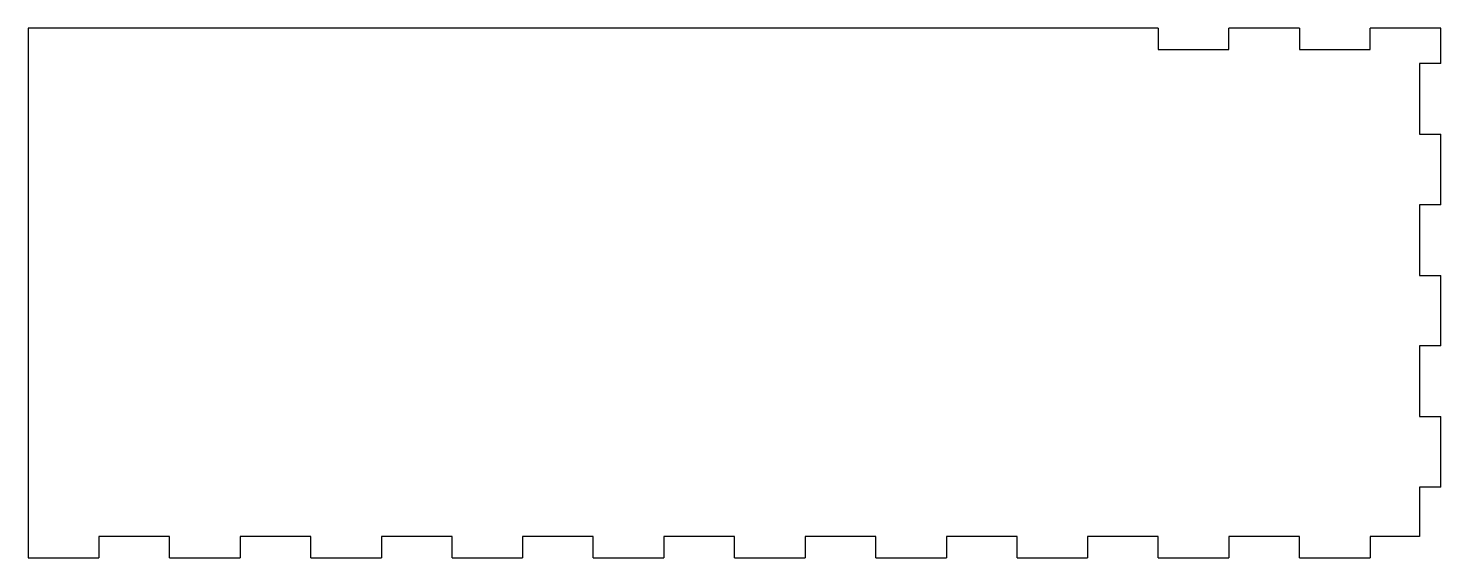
# Model space of a CAD drawing. Header units: millimetres. Extents: x 0 to 200, y 0 to 75.
import ezdxf

# ---------------------------------------------------------------- set-up
doc = ezdxf.new("R2010")
doc.units = ezdxf.units.MM

msp = doc.modelspace()

# ---------------------------------------------------------------- linework, layer by layer
at = {"color": 7, "linetype": 'Continuous', "lineweight": 25}
for p, q in [((0, 75), (0, 0)), ((160, 75), (0, 75)), ((160, 75), (160, 72)), ((170, 72), (170, 75)), ((180, 75), (170, 75)), ((180, 75), (180, 72)), ((190, 72), (190, 75)), ((200, 75), (190, 75)), ((200, 70), (200, 75)), ((160, 72), (170, 72)), ((180, 72), (190, 72)), ((200, 70), (197, 70)), ((197, 70), (197, 60)), ((197, 60), (200, 60)), ((200, 50), (200, 60)), ((200, 50), (197, 50)), ((197, 50), (197, 40)), ((197, 40), (200, 40)), ((200, 30), (200, 40)), ((200, 30), (197, 30)), ((197, 30), (197, 20)), ((197, 20), (200, 20)), ((200, 10), (200, 20)), ((200, 10), (197, 10)), ((197, 10), (197, 3)), ((20, 3), (10, 3)), ((10, 3), (10, 0)), ((20, 0), (20, 3)), ((40, 3), (30, 3)), ((30, 3), (30, 0)), ((40, 0), (40, 3)), ((60, 3), (50, 3)), ((50, 3), (50, 0)), ((60, 0), (60, 3)), ((80, 3), (70, 3)), ((70, 3), (70, 0)), ((80, 0), (80, 3)), ((100, 3), (90, 3)), ((90, 3), (90, 0)), ((100, 0), (100, 3)), ((120, 3), (110, 3)), ((110, 3), (110, 0)), ((120, 0), (120, 3)), ((140, 3), (130, 3)), ((130, 3), (130, 0)), ((140, 0), (140, 3)), ((160, 3), (150, 3)), ((150, 3), (150, 0)), ((160, 0), (160, 3)), ((180, 3), (170, 3)), ((170, 3), (170, 0)), ((180, 0), (180, 3)), ((197, 3), (190, 3)), ((190, 3), (190, 0)), ((0, 0), (10, 0)), ((20, 0), (30, 0)), ((40, 0), (50, 0)), ((60, 0), (70, 0)), ((80, 0), (90, 0)), ((100, 0), (110, 0)), ((120, 0), (130, 0)), ((140, 0), (150, 0)), ((160, 0), (170, 0)), ((180, 0), (190, 0))]:
    msp.add_line(p, q, dxfattribs=at)

doc.saveas('drawing.dxf')
